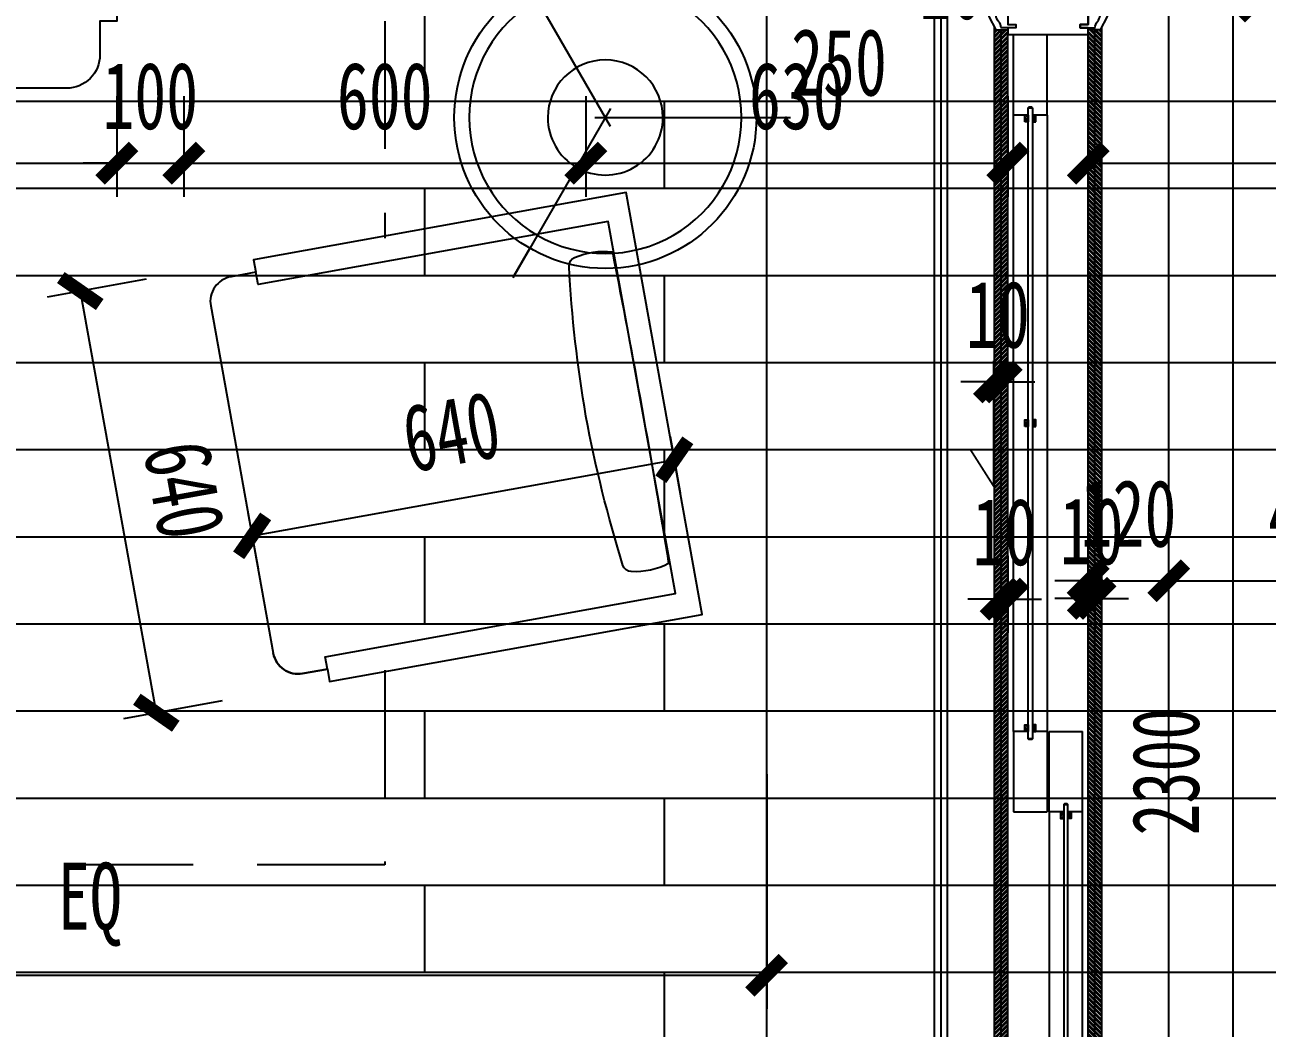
# Model space of a CAD drawing. Header units: millimetres. Extents: x -133666 to 880576, y -269375 to 86941.
# Drawn here: x -40091 to -38237, y -148099 to -146602 of the extents above; entities that cross this region are included whole.
import ezdxf

# ---------------------------------------------------------------- set-up
doc = ezdxf.new("R2010")
doc.units = ezdxf.units.MM
doc.header["$LTSCALE"] = 1000
doc.linetypes.add('DASHED', pattern=[19.05, 12.7, -6.35])
doc.layers.get('0').update_dxf_attribs({"linetype": 'CONTINUOUS'})
doc.layers.get('Defpoints').update_dxf_attribs({"color": 6, "linetype": 'CONTINUOUS'})
for name, color, linetype in [('A-新隔墙尺寸', 5, 'CONTINUOUS'), ('C-顶面造型尺寸', 5, 'CONTINUOUS'), ('C-顶面造型线', 32, 'CONTINUOUS'), ('F-地坪填充', 250, 'CONTINUOUS'), ('P-家具尺寸', 5, 'CONTINUOUS'), ('P-活动家具', 146, 'CONTINUOUS'), ('P-窗帘', 146, 'CONTINUOUS'), ('P-门', 2, 'CONTINUOUS'), ('P-门套', 3, 'CONTINUOUS')]:
    doc.layers.add(name, color=color, linetype=linetype)
doc.styles.add('DIM', font='', dxfattribs={"width": 0.7})
doc.styles.get('DIM').set_extended_font_data('SimSun')
doc.dimstyles.new('50', dxfattribs={"dimscale": 50, "dimtxt": 2, "dimasz": 1, "dimexe": 1, "dimexo": 1, "dimgap": 1, "dimtad": 1, "dimdec": 0, "dimzin": 0, "dimdsep": 46, "dimtxsty": 'DIM', "dimblk": 'ARCHTICK', "dimcen": 0, "dimclrd": 5, "dimclre": 5, "dimclrt": 35, "dimadec": 0, "dimazin": 0, "dimtfac": 0.5, "dimtdec": 0, "dimtix": 1, "dimtmove": 2, "dimatfit": 2, "dimldrblk": 'A', "dimfxl": 0, "dimtolj": 1, "dimtzin": 0, "dimlwd": -1, "dimlwe": -1, "dimarcsym": 0})

# ---------------------------------------------------------------- blocks, each defined once
blk = doc.blocks.new('fgfg')
at = {"layer": 'P-门套', "color": 251, "elevation": 0}
blk.add_lwpolyline([(104686.2, -77756), (104683.2, -77756), (104683.2, -77809), (104693.7, -77829), (104711.5, -77829)], dxfattribs=at)
at = {"layer": 'P-门套', "elevation": 0}
blk.add_lwpolyline([(104711.5, -77826), (104701.5, -77826, 0.167877), (104697.7, -77816.3, -0.333169), (104696.1, -77798), (104692.8, -77798, -0.180635), (104689.5, -77771.3), (104689.5, -77768), (104686.2, -77768), (104686.2, -77756), (104711.5, -77756), (104711.5, -77821), (104723.5, -77821), (104723.5, -77826), (104711.5, -77826), (104701.5, -77826)], format="xyb", dxfattribs=at)
at = {"layer": 'P-门套'}
blk.add_lwpolyline([(104831.5, -77826), (104841.5, -77826, -0.167877), (104845.2, -77816.3, 0.333169), (104846.8, -77798), (104850.1, -77798, 0.180635), (104853.4, -77771.3), (104853.4, -77768), (104856.8, -77768), (104856.8, -77756), (104831.5, -77756), (104831.5, -77821), (104819.5, -77821), (104819.5, -77826), (104831.5, -77826), (104841.5, -77826)], format="xyb", dxfattribs=at)
at = {"layer": 'P-门套', "color": 251}
blk.add_lwpolyline([(104856.8, -77756), (104859.8, -77756), (104859.8, -77809), (104849.2, -77829), (104831.5, -77829)], dxfattribs=at)
at = {"layer": 'P-门套'}
blk.add_lwpolyline([(104711.5, -77786), (104711.5, -77821), (104723.5, -77821), (104723.5, -77826), (104711.5, -77826), (104711.5, -77836), (104711.5, -77836), (104711.5, -77836), (104711.5, -77836), (104711.5, -77836), (104711.5, -77836), (104711.5, -77836), (104711.5, -77836), (104711.5, -77836), (104831.5, -77836), (104831.5, -77826), (104819.5, -77826), (104819.5, -77821), (104831.5, -77821), (104831.5, -77786), (104711.5, -77786)], dxfattribs=at)
blk = doc.blocks.new('dfdfhj')
at = {"layer": 'P-门'}
h = blk.add_hatch(dxfattribs=at)
h.set_pattern_fill('ANSI32', color=251, scale=0.4, angle=-90, style=0)
h.set_pattern_definition([(135, (-18235.3667, -149032.7078), (-2.69407684, -2.69407684), []), (135, (-18235.3667, -149030.9117), (-2.69407684, -2.69407684), [])])
h.paths.add_polyline_path([(104738.5, -77812), (104738.5, -77822), (104743.5, -77822), (104743.5, -77812)])
h = blk.add_hatch(dxfattribs=at)
h.set_pattern_fill('ANSI32', color=251, scale=0.4, angle=-90, style=0)
h.set_pattern_definition([(45, (227728.32, -149032.7078), (2.69407684, -2.69407684), []), (45, (227728.32, -149030.9117), (2.69407684, -2.69407684), [])])
h.paths.add_polyline_path([(104754.5, -77812), (104754.5, -77822), (104749.5, -77822), (104749.5, -77812)])
h = blk.add_hatch(dxfattribs=at)
h.set_pattern_fill('ANSI32', color=251, scale=0.4, angle=-90, style=0)
h.set_pattern_definition([(135, (-18235.3667, -149487.7077), (-2.69407684, -2.69407684), []), (135, (-18235.3667, -149485.9116), (-2.69407684, -2.69407684), [])])
h.paths.add_polyline_path([(104738.5, -78267), (104738.5, -78277), (104743.5, -78277), (104743.5, -78267)])
h = blk.add_hatch(dxfattribs=at)
h.set_pattern_fill('ANSI32', color=251, scale=0.4, angle=-90, style=0)
h.set_pattern_definition([(45, (227728.32, -149487.7077), (2.69407684, -2.69407684), []), (45, (227728.32, -149485.9116), (2.69407684, -2.69407684), [])])
h.paths.add_polyline_path([(104754.5, -78267), (104754.5, -78277), (104749.5, -78277), (104749.5, -78267)])
h = blk.add_hatch(dxfattribs=at)
h.set_pattern_fill('ANSI32', color=251, scale=0.4, angle=-90, style=0)
h.set_pattern_definition([(135, (-18235.3667, -149942.7076), (-2.69407684, -2.69407684), []), (135, (-18235.3667, -149940.9115), (-2.69407684, -2.69407684), [])])
h.paths.add_polyline_path([(104738.5, -78722), (104738.5, -78732), (104743.5, -78732), (104743.5, -78722)])
h = blk.add_hatch(dxfattribs=at)
h.set_pattern_fill('ANSI32', color=251, scale=0.4, angle=-90, style=0)
h.set_pattern_definition([(45, (227728.32, -149942.7076), (2.69407684, -2.69407684), []), (45, (227728.32, -149940.9115), (2.69407684, -2.69407684), [])])
h.paths.add_polyline_path([(104754.5, -78722), (104754.5, -78732), (104749.5, -78732), (104749.5, -78722)])
for p, q in [((104721.5, -77692, 0), (104771.5, -77692)), ((104721.5, -77812, 0), (104721.5, -77692, 0)), ((104771.5, -77812, 0), (104771.5, -77692, 0)), ((104743.5, -77812, 0), (104721.5, -77812, 0)), ((104749.5, -77801.2, 0), (104743.5, -77801.2, 0)), ((104749.5, -77801.2, 0), (104748.5, -77800.2, 0)), ((104771.5, -77812, 0), (104749.5, -77812, 0)), ((104721.5, -78732, 0), (104721.5, -78852, 0)), ((104743.5, -78732, 0), (104721.5, -78732, 0)), ((104771.5, -78732, 0), (104749.5, -78732, 0)), ((104771.5, -78732, 0), (104771.5, -78852, 0)), ((104749.5, -78742.8, 0), (104743.5, -78742.8, 0)), ((104749.5, -78742.8, 0), (104748.5, -78743.8, 0)), ((104721.5, -78852, 0), (104771.5, -78852, 0))]:
    blk.add_line(p, q, dxfattribs=at)
at = {"layer": 'P-门', "color": 251}
for p, q in [((104721.5, -78732, 0), (104721.5, -77812, 0)), ((104771.5, -77812, 0), (104771.5, -78732, 0))]:
    blk.add_line(p, q, dxfattribs=at)
at = {"layer": 'P-门', "elevation": 0}
for points in [[(104738.5, -77822), (104738.5, -77812), (104743.5, -77812), (104743.5, -77822)], [(104749.5, -77801.2), (104749.5, -78742.8), (104743.5, -78742.8), (104743.5, -77801.2)], [(104754.5, -77822), (104754.5, -77812), (104749.5, -77812), (104749.5, -77822)], [(104738.5, -78277), (104738.5, -78267), (104743.5, -78267), (104743.5, -78277)], [(104754.5, -78277), (104754.5, -78267), (104749.5, -78267), (104749.5, -78277)], [(104738.5, -78732), (104738.5, -78722), (104743.5, -78722), (104743.5, -78732)], [(104754.5, -78732), (104754.5, -78722), (104749.5, -78722), (104749.5, -78732)]]:
    blk.add_lwpolyline(points, close=True, dxfattribs=at)
for points in [[(104749.5, -77801.2), (104748.5, -77800.2), (104744.5, -77800.2), (104743.5, -77801.2), (104749.5, -77801.2)], [(104749.5, -78742.8), (104748.5, -78743.8), (104744.5, -78743.8), (104743.5, -78742.8), (104749.5, -78742.8)]]:
    blk.add_lwpolyline(points, dxfattribs=at)
blk = doc.blocks.new('A$C68CA6050')
blk.add_wipeout([(0, 850), (2100, 850), (2100, 150), (2075, 150), (2075, 100), (2072, 83.1), (2060.4, 64.6), (2040.5, 52.5), (2025, 50), (1450, 50), (1437.2, 51.7), (1423.1, 57.8), (1414.6, 64.6), (1407.1, 74.2), (1403.4, 81.8), (1400, 100), (1398, 86), (1395.5, 79.2), (1390.8, 71.2), (1380.3, 60.2), (1363.8, 51.9), (1350, 50), (750, 50), (733.3, 52.9), (724.9, 56.8), (714.6, 64.6), (708.1, 72.6), (703.4, 81.8), (701.2, 89.1), (700, 100), (698.1, 86.3), (694.2, 76.7), (690.7, 70.9), (685.4, 64.6), (677.2, 58.1), (670.1, 54.2), (650, 50), (641.4, 50), (75, 50), (58.2, 52.9), (39.6, 64.6), (31.7, 75), (26.3, 88.7), (25, 100), (25, 150), (0, 150)]).translate(0, 0, 0).dxf.layer = 'P-活动家具'
at = {"layer": 'P-活动家具', "elevation": 0}
blk.add_lwpolyline([(1050, 50), (1043.2, 50), (750, 50, -0.414214), (700, 100, -0.414214), (650, 50), (75, 50, -0.414214), (25, 100), (25, 150), (0, 150), (0, 850), (1050, 850), (2100, 850), (2100, 150), (2075, 150), (2075, 100, -0.414214), (2025, 50), (1450, 50, -0.414214), (1400, 100, -0.414214), (1350, 50), (1056.8, 50)], format="xyb", close=True, dxfattribs=at)
blk = doc.blocks.new('_ArchTick')
at = {"color": 0, "linetype": 'ByBlock', "const_width": 0.4}
blk.add_lwpolyline([(-0.5, -0.5), (0.5, 0.5)], dxfattribs=at)
blk = doc.blocks.new('*D432')
at = {"layer": 'Defpoints', "color": 0, "ltscale": 0.15}
for p in [(-39954.1, -146433.5, 0), (-42054.1, -146479.1), (-39954.1, -146808.5)]:
    blk.add_point(p, dxfattribs=at)
at = {"layer": 'P-家具尺寸', "color": 5, "ltscale": 0.15}
for p, q in [((-42054.1, -146708.5), (-42054.1, -146858.5)), ((-39954.1, -146708.5), (-39954.1, -146858.5)), ((-42054.1, -146808.5), (-39954.1, -146808.5))]:
    blk.add_line(p, q, dxfattribs=at)
at = {"layer": 'P-家具尺寸', "color": 5, "ltscale": 0.15, "xscale": 50, "yscale": 50, "zscale": 50, "rotation": 180}
blk.add_blockref('_ArchTick', (-42054.1, -146808.5), dxfattribs=at)
at = {"layer": 'P-家具尺寸', "color": 5, "ltscale": 0.15, "xscale": 50, "yscale": 50, "zscale": 50}
blk.add_blockref('_ArchTick', (-39954.1, -146808.5), dxfattribs=at)
at = {"layer": 'P-家具尺寸', "color": 35, "ltscale": 0.15, "insert": (-41004.1, -146708.5), "char_height": 100, "attachment_point": 5, "style": 'DIM'}
blk.add_mtext('\\A1;2100', dxfattribs=at)
blk = doc.blocks.new('A')
for p, q in [((-1.435, 1.148), (-1.09, 1.437)), ((-1.435, 1.148), (-0.369, 0)), ((-1.09, 1.437), (0, 0)), ((-0.369, 0), (-2.127, 0)), ((-1.435, -1.148), (-0.369, 0)), ((-1.09, -1.437), (0, 0)), ((-1.435, -1.148), (-1.09, -1.437))]:
    blk.add_line(p, q)
for points in [[(-1.435, 1.148), (-1.09, 1.437), (-0.369, 0), (0, 0)], [(-1.435, -1.148), (-1.09, -1.437), (-0.369, 0), (0, 0)]]:
    blk.add_solid(points)
blk = doc.blocks.new('*D433')
at = {"layer": 'Defpoints', "color": 0, "ltscale": 0.15}
for p in [(-39954.1, -146418.6, 0), (-39854.1, -146433.5), (-39854.1, -146808.5)]:
    blk.add_point(p, dxfattribs=at)
at = {"layer": 'P-家具尺寸', "color": 5, "ltscale": 0.15}
for p, q in [((-39954.1, -146708.5), (-39954.1, -146858.5)), ((-39854.1, -146708.5), (-39854.1, -146858.5)), ((-39954.1, -146808.5), (-40004.1, -146808.5)), ((-39954.1, -146808.5), (-39854.1, -146808.5)), ((-39854.1, -146808.5), (-39804.1, -146808.5))]:
    blk.add_line(p, q, dxfattribs=at)
at = {"layer": 'P-家具尺寸', "color": 5, "ltscale": 0.15, "xscale": 50, "yscale": 50, "zscale": 50}
blk.add_blockref('_ArchTick', (-39954.1, -146808.5), dxfattribs=at)
at = {"layer": 'P-家具尺寸', "color": 5, "ltscale": 0.15, "xscale": 50, "yscale": 50, "zscale": 50, "rotation": 180}
blk.add_blockref('_ArchTick', (-39854.1, -146808.5), dxfattribs=at)
at = {"layer": 'P-家具尺寸', "color": 35, "ltscale": 0.15, "insert": (-39904.1, -146708.5), "char_height": 100, "attachment_point": 5, "style": 'DIM'}
blk.add_mtext('\\A1;100', dxfattribs=at)
blk = doc.blocks.new('*D434')
at = {"layer": 'Defpoints', "color": 0, "ltscale": 0.15}
for p in [(-39254.1, -146352.4, 0), (-39854.1, -146423.4, 0), (-39254.1, -146808.5)]:
    blk.add_point(p, dxfattribs=at)
at = {"layer": 'P-家具尺寸', "color": 5, "ltscale": 0.15}
for p, q in [((-39854.1, -146708.5), (-39854.1, -146858.5)), ((-39254.1, -146708.5), (-39254.1, -146858.5)), ((-39854.1, -146808.5), (-39254.1, -146808.5))]:
    blk.add_line(p, q, dxfattribs=at)
at = {"layer": 'P-家具尺寸', "color": 5, "ltscale": 0.15, "xscale": 50, "yscale": 50, "zscale": 50, "rotation": 180}
blk.add_blockref('_ArchTick', (-39854.1, -146808.5), dxfattribs=at)
at = {"layer": 'P-家具尺寸', "color": 5, "ltscale": 0.15, "xscale": 50, "yscale": 50, "zscale": 50}
blk.add_blockref('_ArchTick', (-39254.1, -146808.5), dxfattribs=at)
at = {"layer": 'P-家具尺寸', "color": 35, "ltscale": 0.15, "insert": (-39554.1, -146708.5), "char_height": 100, "attachment_point": 5, "style": 'DIM'}
blk.add_mtext('\\A1;600', dxfattribs=at)
blk = doc.blocks.new('*D435')
at = {"layer": 'Defpoints', "color": 0, "ltscale": 0.15}
for p in [(-39254.1, -146352.4, 0), (-38624.1, -146352.4), (-38624.1, -146808.5)]:
    blk.add_point(p, dxfattribs=at)
at = {"layer": 'P-家具尺寸', "color": 5, "ltscale": 0.15}
for p, q in [((-39254.1, -146708.5), (-39254.1, -146858.5)), ((-38624.1, -146708.5), (-38624.1, -146858.5)), ((-39254.1, -146808.5), (-38624.1, -146808.5))]:
    blk.add_line(p, q, dxfattribs=at)
at = {"layer": 'P-家具尺寸', "color": 5, "ltscale": 0.15, "xscale": 50, "yscale": 50, "zscale": 50, "rotation": 180}
blk.add_blockref('_ArchTick', (-39254.1, -146808.5), dxfattribs=at)
at = {"layer": 'P-家具尺寸', "color": 5, "ltscale": 0.15, "xscale": 50, "yscale": 50, "zscale": 50}
blk.add_blockref('_ArchTick', (-38624.1, -146808.5), dxfattribs=at)
at = {"layer": 'P-家具尺寸', "color": 35, "ltscale": 0.15, "insert": (-38939.1, -146708.5), "char_height": 100, "attachment_point": 5, "style": 'DIM'}
blk.add_mtext('\\A1;630', dxfattribs=at)
blk = doc.blocks.new('*D437')
at = {"layer": 'Defpoints', "color": 0, "ltscale": 0.15}
for p in [(-39137, -147167.1), (-39121.9, -147251.1), (-39767.1, -147280.7)]:
    blk.add_point(p, dxfattribs=at)
at = {"layer": 'P-家具尺寸', "color": 5, "ltscale": 0.15}
for p, q in [((-39128.1, -147216.3), (-39113, -147300.3)), ((-39752, -147364.7), (-39121.9, -147251.1)), ((-39758.3, -147330), (-39743.1, -147413.9))]:
    blk.add_line(p, q, dxfattribs=at)
at = {"layer": 'P-家具尺寸', "color": 5, "ltscale": 0.15, "xscale": 50, "yscale": 50, "zscale": 50}
for p, rotation in [((-39121.9, -147251.1), 10.22166027729391), ((-39752, -147364.7), 190.2216602772939)]:
    blk.add_blockref('_ArchTick', p, dxfattribs=dict(at, rotation=rotation))
at = {"layer": 'P-家具尺寸', "color": 35, "ltscale": 0.15, "insert": (-39454.7, -147209.5), "char_height": 100, "attachment_point": 5, "rotation": 10.2217, "style": 'DIM'}
blk.add_mtext('\\A1;640', dxfattribs=at)
blk = doc.blocks.new('*D438')
at = {"layer": 'Defpoints', "color": 0, "ltscale": 0.15}
for p in [(-39193.7, -146852.4), (-39080.2, -147481.8), (-39895, -147628.7)]:
    blk.add_point(p, dxfattribs=at)
at = {"layer": 'P-家具尺寸', "color": 5, "ltscale": 0.15}
for p, q in [((-39910.1, -146981.6), (-40057.7, -147008.2)), ((-40008.5, -146999.3), (-39895, -147628.7)), ((-39796.6, -147611), (-39944.2, -147637.6))]:
    blk.add_line(p, q, dxfattribs=at)
at = {"layer": 'P-家具尺寸', "color": 5, "ltscale": 0.15, "xscale": 50, "yscale": 50, "zscale": 50}
for p, rotation in [((-40008.5, -146999.3), 100.2216602772925), ((-39895, -147628.7), 280.2216602772925)]:
    blk.add_blockref('_ArchTick', p, dxfattribs=dict(at, rotation=rotation))
at = {"layer": 'P-家具尺寸', "color": 35, "ltscale": 0.15, "insert": (-39853.3, -147296.3), "char_height": 100, "attachment_point": 5, "rotation": 280.2217, "style": 'DIM'}
blk.add_mtext('\\A1;640', dxfattribs=at)
blk = doc.blocks.new('*D442')
at = {"layer": 'Defpoints', "color": 0, "ltscale": 0.15}
for p in [(-38504.1, -146430.4), (-37354.1, -146430.4), (-37354.1, -146808.5)]:
    blk.add_point(p, dxfattribs=at)
at = {"layer": 'P-家具尺寸', "color": 5, "ltscale": 0.15}
for p, q in [((-38504.1, -146708.5), (-38504.1, -146858.5)), ((-37354.1, -146708.5), (-37354.1, -146858.5)), ((-38504.1, -146808.5), (-37354.1, -146808.5))]:
    blk.add_line(p, q, dxfattribs=at)
at = {"layer": 'P-家具尺寸', "color": 5, "ltscale": 0.15, "xscale": 50, "yscale": 50, "zscale": 50, "rotation": 180}
blk.add_blockref('_ArchTick', (-38504.1, -146808.5), dxfattribs=at)
at = {"layer": 'P-家具尺寸', "color": 5, "ltscale": 0.15, "xscale": 50, "yscale": 50, "zscale": 50}
blk.add_blockref('_ArchTick', (-37354.1, -146808.5), dxfattribs=at)
at = {"layer": 'P-家具尺寸', "color": 35, "ltscale": 0.15, "insert": (-37929.1, -146708.5), "char_height": 100, "attachment_point": 5, "style": 'DIM'}
blk.add_mtext('\\A1;1150', dxfattribs=at)
blk = doc.blocks.new('sdsdghh')
at = {"linetype": 'ByBlock'}
for p, q in [((104212.6, -78537.3), (104056.8, -78267.4)), ((104084.1, -78314.6), (104058.7, -78270.7)), ((104212.6, -78508.4), (104056.8, -78778.3)), ((104187.6, -78522.8), (104499.3, -78522.8)), ((104084.1, -78731.1), (104058.7, -78775))]:
    blk.add_line(p, q, dxfattribs=at)
at = {"color": 0, "linetype": 'ByBlock'}
blk.add_line((104444.8, -78522.8), (104495.5, -78522.8), dxfattribs=at)
at = {"ltscale": 0.15}
blk.add_circle((104204.3, -78522.8), 240.5, dxfattribs=at)
at = {"color": 251, "linetype": 'ByBlock'}
for start_param, end_param in [(5.497787, 8.63938), (2.356194, 5.497787)]:
    blk.add_ellipse((104204.3, -78522.8), major_axis=(153.2, 153.2), ratio=1, start_param=start_param, end_param=end_param, dxfattribs=at)
at = {"linetype": 'ByBlock'}
for start_param, end_param in [(3.926991, 7.068583), (0.785398, 3.926991)]:
    blk.add_ellipse((104204.3, -78522.8), major_axis=(-64.8, 64.8), ratio=1, start_param=start_param, end_param=end_param, dxfattribs=at)
blk = doc.blocks.new('A$C4F8C602F')
at = {"linetype": 'Continuous'}
blk.add_lwpolyline([(792.1, 295.7), (807.1, 261.2), (792.1, 295.7), (809.4, 303.2), (584.5, 821.6), (-2.2, 567), (222.7, 48.6), (239.9, 56.1), (254.9, 21.6, 0.414214), (304.4, 2.1), (787.6, 211.7, 0.414214), (807.1, 261.2, -0.414214), (787.6, 211.7)], format="xyb", dxfattribs=at)
blk.add_lwpolyline([(792.1, 295.7), (774.9, 288.2), (563.5, 775.4), (304.7, 663.1), (45.8, 550.8), (257.2, 63.6), (239.9, 56.1)], dxfattribs=at)
at = {"color": 251, "linetype": 'Continuous'}
blk.add_lwpolyline([(336.4, 584.9, -0.029678), (124.1, 509.1, -0.310462), (109.6, 514.1, -0.12873), (88.5, 567.2, -0.003628), (304.7, 663.1, -0.003628), (522.3, 755.4, -0.12873), (546.7, 703.8, -0.310462), (540.5, 689.7, -0.029162)], format="xyb", close=True, dxfattribs=at)
blk = doc.blocks.new('*D558')
at = {"layer": 'C-顶面造型尺寸', "color": 5, "ltscale": 0.15}
for p, q in [((-38734.1, -146162.3), (-38734.1, -146512.3)), ((-38984.1, -146196.6), (-38984.1, -146512.3)), ((-38984.1, -146462.3), (-38734.1, -146462.3))]:
    blk.add_line(p, q, dxfattribs=at)
at = {"layer": 'Defpoints', "color": 0, "ltscale": 0.15}
for p in [(-38734.1, -145896.6), (-38984.1, -146146.6), (-38734.1, -146462.3)]:
    blk.add_point(p, dxfattribs=at)
at = {"layer": 'C-顶面造型尺寸', "color": 5, "ltscale": 0.15, "xscale": 50, "yscale": 50, "zscale": 50, "rotation": 180}
blk.add_blockref('_ArchTick', (-38984.1, -146462.3), dxfattribs=at)
at = {"layer": 'C-顶面造型尺寸', "color": 5, "ltscale": 0.15, "xscale": 50, "yscale": 50, "zscale": 50}
blk.add_blockref('_ArchTick', (-38734.1, -146462.3), dxfattribs=at)
at = {"layer": 'C-顶面造型尺寸', "color": 35, "ltscale": 0.15, "insert": (-38876.1, -146658.4), "char_height": 100, "attachment_point": 5, "style": 'DIM'}
blk.add_mtext('\\A1;250', dxfattribs=at)
blk = doc.blocks.new('*D668')
at = {"layer": 'C-顶面造型尺寸', "color": 5, "ltscale": 0.15}
for p, q in [((-38714.1, -146162.3), (-38714.1, -146512.3)), ((-38704.1, -146162.3), (-38704.1, -146512.3)), ((-38714.1, -146462.3), (-38764.1, -146462.3)), ((-38714.1, -146462.3), (-38704.1, -146462.3)), ((-38704.1, -146462.3), (-38654.1, -146462.3))]:
    blk.add_line(p, q, dxfattribs=at)
at = {"layer": 'Defpoints', "color": 0, "ltscale": 0.15}
for p in [(-38714.1, -145876.6), (-38704.1, -145916.6), (-38704.1, -146462.3)]:
    blk.add_point(p, dxfattribs=at)
at = {"layer": 'C-顶面造型尺寸', "color": 5, "ltscale": 0.15, "xscale": 50, "yscale": 50, "zscale": 50}
blk.add_blockref('_ArchTick', (-38714.1, -146462.3), dxfattribs=at)
at = {"layer": 'C-顶面造型尺寸', "color": 5, "ltscale": 0.15, "xscale": 50, "yscale": 50, "zscale": 50, "rotation": 180}
blk.add_blockref('_ArchTick', (-38704.1, -146462.3), dxfattribs=at)
at = {"layer": 'C-顶面造型尺寸', "color": 35, "ltscale": 0.15, "insert": (-38709.1, -146544.3), "char_height": 100, "attachment_point": 5, "style": 'DIM'}
blk.add_mtext('\\A1;10', dxfattribs=at)
blk = doc.blocks.new('*D570')
at = {"layer": 'C-顶面造型尺寸', "color": 5, "ltscale": 0.15}
for p, q in [((-41004.1, -147720.4), (-41004.1, -148070.4)), ((-38984.1, -147720.4), (-38984.1, -148070.4)), ((-41004.1, -148020.4), (-38984.1, -148020.4))]:
    blk.add_line(p, q, dxfattribs=at)
at = {"layer": 'Defpoints', "color": 0, "ltscale": 0.15}
for p in [(-41004.1, -147417.3), (-38984.1, -147416.6), (-38984.1, -148020.4)]:
    blk.add_point(p, dxfattribs=at)
at = {"layer": 'C-顶面造型尺寸', "color": 5, "ltscale": 0.15, "xscale": 50, "yscale": 50, "zscale": 50, "rotation": 180}
blk.add_blockref('_ArchTick', (-41004.1, -148020.4), dxfattribs=at)
at = {"layer": 'C-顶面造型尺寸', "color": 5, "ltscale": 0.15, "xscale": 50, "yscale": 50, "zscale": 50}
blk.add_blockref('_ArchTick', (-38984.1, -148020.4), dxfattribs=at)
at = {"layer": 'C-顶面造型尺寸', "color": 35, "ltscale": 0.15, "insert": (-39994.1, -147915.1), "char_height": 100, "attachment_point": 5, "style": 'DIM'}
blk.add_mtext('\\A1;EQ', dxfattribs=at)
blk = doc.blocks.new('*D571')
at = {"layer": 'C-顶面造型尺寸', "color": 5, "ltscale": 0.15}
for p, q in [((-38384.1, -147570.9), (-38384.1, -147381.8)), ((-37944.1, -147571.6), (-37944.1, -147381.8)), ((-38384.1, -147431.8), (-37944.1, -147431.8))]:
    blk.add_line(p, q, dxfattribs=at)
at = {"layer": 'Defpoints', "color": 0, "ltscale": 0.15}
for p in [(-37944.1, -147431.8), (-38384.1, -147620.9), (-37944.1, -147621.6)]:
    blk.add_point(p, dxfattribs=at)
at = {"layer": 'C-顶面造型尺寸', "color": 5, "ltscale": 0.15, "xscale": 50, "yscale": 50, "zscale": 50, "rotation": 180}
blk.add_blockref('_ArchTick', (-38384.1, -147431.8), dxfattribs=at)
at = {"layer": 'C-顶面造型尺寸', "color": 5, "ltscale": 0.15, "xscale": 50, "yscale": 50, "zscale": 50}
blk.add_blockref('_ArchTick', (-37944.1, -147431.8), dxfattribs=at)
at = {"layer": 'C-顶面造型尺寸', "color": 35, "ltscale": 0.15, "insert": (-38164.1, -147331.8), "char_height": 100, "attachment_point": 5, "style": 'DIM'}
blk.add_mtext('\\A1;440', dxfattribs=at)
blk = doc.blocks.new('B14-1')
for p, q in [((-933.2, 124), (-933.2, 148)), ((-837.2, 148), (-837.2, 100)), ((-741.2, 148), (-741.2, 100)), ((-645.2, 148), (-645.2, 100)), ((-549.2, 148), (-549.2, 100)), ((-453.2, 148), (-453.2, 100)), ((-357.2, 148), (-357.2, 100)), ((-261.2, 148), (-261.2, 100)), ((-165.2, 148), (-165.2, 100)), ((-69.2, 148), (-69.2, 100)), ((26.8, 148), (26.8, 100)), ((122.8, 148), (122.8, 100)), ((218.8, 148), (218.8, 100)), ((314.8, 148), (314.8, 100)), ((410.8, 148), (410.8, 100)), ((506.8, 148), (506.8, 100))]:
    blk.add_line(p, q)
blk.add_lwpolyline([(-933.2, 124, 0, 0, 0), (-1136.7, 124, 90, 0, 0), (-1244.7, 124, 0, 0, 0)], format="xyseb")
for centre, start, end in [((-885.2, 148), 360, 180.0002), ((-693.2, 148), 360, 180.0002), ((-501.2, 148), 360, 180.0002), ((-309.2, 148), 360, 180.0002), ((-117.2, 148), 360, 180.0002), ((74.8, 148), 0, 180.0002), ((266.8, 148), 0, 180.0002), ((458.8, 148), 0, 180.0002), ((-789.2, 100), 180, 360), ((-597.2, 100), 180, 360), ((-405.2, 100), 180, 360), ((-213.2, 100), 180, 360), ((-21.2, 100), 180, 0), ((170.8, 100), 180, 0), ((362.8, 100), 180, 0)]:
    blk.add_arc(centre, 48, start, end)
blk = doc.blocks.new('*D578')
at = {"layer": 'C-顶面造型尺寸', "color": 5, "ltscale": 0.15}
for p, q in [((-38504.1, -147604.3), (-38504.1, -147381.8)), ((-38384.1, -147598.6), (-38384.1, -147381.8)), ((-38504.1, -147431.8), (-38554.1, -147431.8)), ((-38504.1, -147431.8), (-38384.1, -147431.8)), ((-38384.1, -147431.8), (-38334.1, -147431.8))]:
    blk.add_line(p, q, dxfattribs=at)
at = {"layer": 'Defpoints', "color": 0, "ltscale": 0.15}
for p in [(-38384.1, -147431.8), (-38504.1, -147654.3), (-38384.1, -147648.6)]:
    blk.add_point(p, dxfattribs=at)
at = {"layer": 'C-顶面造型尺寸', "color": 5, "ltscale": 0.15, "xscale": 50, "yscale": 50, "zscale": 50}
blk.add_blockref('_ArchTick', (-38504.1, -147431.8), dxfattribs=at)
at = {"layer": 'C-顶面造型尺寸', "color": 5, "ltscale": 0.15, "xscale": 50, "yscale": 50, "zscale": 50, "rotation": 180}
blk.add_blockref('_ArchTick', (-38384.1, -147431.8), dxfattribs=at)
at = {"layer": 'C-顶面造型尺寸', "color": 35, "ltscale": 0.15, "insert": (-38444.1, -147331.8), "char_height": 100, "attachment_point": 5, "style": 'DIM'}
blk.add_mtext('\\A1;120', dxfattribs=at)
blk = doc.blocks.new('*D714')
at = {"layer": 'A-新隔墙尺寸', "color": 5, "ltscale": 0.15}
for p, q in [((-38454.1, -146566.6), (-38238.1, -146566.6)), ((-38288.1, -148866.6), (-38288.1, -146566.6)), ((-38454.1, -148866.6), (-38238.1, -148866.6))]:
    blk.add_line(p, q, dxfattribs=at)
at = {"layer": 'Defpoints', "color": 0, "ltscale": 0.15}
for p in [(-38504.1, -146566.6), (-38288.1, -146566.6), (-38504.1, -148866.6)]:
    blk.add_point(p, dxfattribs=at)
at = {"layer": 'A-新隔墙尺寸', "color": 5, "ltscale": 0.15, "xscale": 50, "yscale": 50, "zscale": 50}
for p, rotation in [((-38288.1, -146566.6), 90), ((-38288.1, -148866.6), 270)]:
    blk.add_blockref('_ArchTick', p, dxfattribs=dict(at, rotation=rotation))
at = {"layer": 'A-新隔墙尺寸', "color": 35, "ltscale": 0.15, "insert": (-38388.1, -147716.6), "char_height": 100, "attachment_point": 5, "rotation": 90, "style": 'DIM'}
blk.add_mtext('\\A1;2300', dxfattribs=at)
blk = doc.blocks.new('*D758')
at = {"layer": 'Defpoints', "color": 0, "ltscale": 0.15}
for p in [(-38634.1, -147134.9), (-38644.1, -147191.5), (-38634.1, -147191.5)]:
    blk.add_point(p, dxfattribs=at)
at = {"layer": 'F-地坪填充', "color": 5, "ltscale": 0.15}
for p, q in [((-38644.1, -147141.5), (-38644.1, -147084.9)), ((-38634.1, -147141.5), (-38634.1, -147084.9)), ((-38644.1, -147134.9), (-38694.1, -147134.9)), ((-38644.1, -147134.9), (-38634.1, -147134.9)), ((-38634.1, -147134.9), (-38584.1, -147134.9))]:
    blk.add_line(p, q, dxfattribs=at)
at = {"layer": 'F-地坪填充', "color": 5, "ltscale": 0.15, "xscale": 50, "yscale": 50, "zscale": 50}
blk.add_blockref('_ArchTick', (-38644.1, -147134.9), dxfattribs=at)
at = {"layer": 'F-地坪填充', "color": 5, "ltscale": 0.15, "xscale": 50, "yscale": 50, "zscale": 50, "rotation": 180}
blk.add_blockref('_ArchTick', (-38634.1, -147134.9), dxfattribs=at)
at = {"layer": 'F-地坪填充', "color": 35, "ltscale": 0.15, "insert": (-38639.1, -147034.9), "char_height": 100, "attachment_point": 5, "style": 'DIM'}
blk.add_mtext('\\A1;10', dxfattribs=at)
blk = doc.blocks.new('*D759')
at = {"layer": 'Defpoints', "color": 0, "ltscale": 0.15}
for p in [(-38634.1, -147344.7), (-38624.1, -147344.7), (-38624.1, -147459.3)]:
    blk.add_point(p, dxfattribs=at)
at = {"layer": 'F-地坪填充', "color": 5, "ltscale": 0.15}
for p, q in [((-38634.1, -147394.7), (-38634.1, -147509.3)), ((-38624.1, -147394.7), (-38624.1, -147509.3)), ((-38634.1, -147459.3), (-38684.1, -147459.3)), ((-38634.1, -147459.3), (-38624.1, -147459.3)), ((-38624.1, -147459.3), (-38574.1, -147459.3))]:
    blk.add_line(p, q, dxfattribs=at)
at = {"layer": 'F-地坪填充', "color": 5, "ltscale": 0.15, "xscale": 50, "yscale": 50, "zscale": 50}
blk.add_blockref('_ArchTick', (-38634.1, -147459.3), dxfattribs=at)
at = {"layer": 'F-地坪填充', "color": 5, "ltscale": 0.15, "xscale": 50, "yscale": 50, "zscale": 50, "rotation": 180}
blk.add_blockref('_ArchTick', (-38624.1, -147459.3), dxfattribs=at)
at = {"layer": 'F-地坪填充', "color": 35, "ltscale": 0.15, "insert": (-38629.1, -147359.3), "char_height": 100, "attachment_point": 5, "style": 'DIM'}
blk.add_mtext('\\A1;10', dxfattribs=at)
blk = doc.blocks.new('*D760')
at = {"layer": 'Defpoints', "color": 0, "ltscale": 0.15}
for p in [(-38504.1, -147453.2), (-38494.1, -147453.2), (-38494.1, -147458.1)]:
    blk.add_point(p, dxfattribs=at)
at = {"layer": 'F-地坪填充', "color": 5, "ltscale": 0.15}
for p, q in [((-38504.1, -147458.1), (-38554.1, -147458.1)), ((-38504.1, -147458.1), (-38504.1, -147508.1)), ((-38504.1, -147458.1), (-38494.1, -147458.1)), ((-38494.1, -147458.1), (-38494.1, -147508.1)), ((-38494.1, -147458.1), (-38444.1, -147458.1))]:
    blk.add_line(p, q, dxfattribs=at)
at = {"layer": 'F-地坪填充', "color": 5, "ltscale": 0.15, "xscale": 50, "yscale": 50, "zscale": 50}
blk.add_blockref('_ArchTick', (-38504.1, -147458.1), dxfattribs=at)
at = {"layer": 'F-地坪填充', "color": 5, "ltscale": 0.15, "xscale": 50, "yscale": 50, "zscale": 50, "rotation": 180}
blk.add_blockref('_ArchTick', (-38494.1, -147458.1), dxfattribs=at)
at = {"layer": 'F-地坪填充', "color": 35, "ltscale": 0.15, "insert": (-38499.1, -147358.1), "char_height": 100, "attachment_point": 5, "style": 'DIM'}
blk.add_mtext('\\A1;10', dxfattribs=at)

msp = doc.modelspace()

# ---------------------------------------------------------------- hatches: boundary and pattern name
at = {"layer": 'F-地坪填充', "ltscale": 0.15}
h = msp.add_hatch(dxfattribs=at)
h.set_pattern_fill('ANSI32', color=256, style=0)
h.set_pattern_definition([(45, (-38646.108, -148822.8665), (-3.367596, 3.367596), []), (45, (-38643.8628, -148822.8665), (-3.367596, 3.367596), [])])
h.paths.add_polyline_path([(-38624.1, -146609.6), (-38641.9, -146609.6), (-38644.1, -146605.3), (-38644.1, -146609.6), (-38644.1, -148827.9), (-38641.9, -148823.6), (-38624.1, -148823.6)])
h = msp.add_hatch(dxfattribs=at)
h.set_pattern_fill('ANSI32', color=256, style=0)
h.set_pattern_definition([(135, (-38482.1816, -148822.8665), (3.367596, 3.367596), []), (135, (-38484.4267, -148822.8665), (3.367596, 3.367596), [])])
h.paths.add_polyline_path([(-38504.1, -146609.6), (-38486.4, -146609.6), (-38484.1, -146605.3), (-38484.1, -146609.6), (-38484.1, -148827.9), (-38486.4, -148823.6), (-38504.1, -148823.6)])

# ---------------------------------------------------------------- linework, layer by layer
at = {"layer": 'C-顶面造型线'}
for p, q in [((-38384.1, -149566.6), (-38384.1, -145916.6)), ((-38624.1, -148816.6), (-38624.1, -146616.6)), ((-38504.1, -148816.6), (-38504.1, -146616.6))]:
    msp.add_line(p, q, dxfattribs=at)
at = {"layer": 'F-地坪填充', "ltscale": 0.15}
for p, q in [((-38644.1, -148827.9), (-38644.1, -146605.3)), ((-38634.1, -148823.6), (-38634.1, -146609.6)), ((-38624.1, -148816.6), (-38624.1, -146616.6)), ((-38504.1, -148816.6), (-38504.1, -146616.6)), ((-38494.1, -148823.6), (-38494.1, -146609.6)), ((-38484.1, -148827.9), (-38484.1, -146605.3))]:
    msp.add_line(p, q, dxfattribs=at)
at = {"layer": 'P-活动家具', "color": 251, "linetype": 'DASHED', "ltscale": 0.015}
for points in [[(-39554.1, -146596.6), (-39554.1, -146920.3)], [(-39554.1, -147565.2), (-39554.1, -147855.9), (-42448.7, -147855.9), (-42448.7, -146819.9)]]:
    msp.add_lwpolyline(points, dxfattribs=at)
at = {"layer": 'P-门', "color": 1, "const_width": 2.8, "elevation": 0}
msp.add_lwpolyline([(-38645.6, -147103.1), (-38645.6, -147290.1), (-38680.7, -147235)], dxfattribs=at)

# ---------------------------------------------------------------- block references
at = {"layer": 'P-活动家具'}
msp.add_blockref('A$C68CA6050', (-42054.1, -146746.6, 0), dxfattribs=at)
at = {"layer": 'P-活动家具', "xscale": 0.9375, "yscale": 0.9375, "zscale": 0.9375}
msp.add_blockref('sdsdghh', (-136916.4, -73125.1), dxfattribs=at)
at = {"layer": 'P-活动家具', "rotation": 256.7677239629879}
msp.add_blockref('A$C4F8C602F', (-39746.2, -146724.8), dxfattribs=at)
at = {"layer": 'P-窗帘', "xscale": 0.3840000000200234, "yscale": 0.3840000000200234, "zscale": 0.3840000000200234, "rotation": 90}
msp.add_blockref('B14-1', (-38394.9, -146130.7, 0), dxfattribs=at)
at = {"layer": 'P-门'}
msp.add_blockref('dfdfhj', (-143337.1, -68924.6, 0), dxfattribs=at)
at = {"layer": 'P-门', "xscale": -1, "rotation": 180}
msp.add_blockref('dfdfhj', (-143284.1, -226508.6, 0), dxfattribs=at)
at = {"layer": 'P-门套'}
msp.add_blockref('fgfg', (-143335.6, -68780.6), dxfattribs=at)

# ---------------------------------------------------------------- dimensions: what is measured, and where the dimension line sits
at = {"layer": 'A-新隔墙尺寸', "color": 1, "ltscale": 0.15}
dim = msp.add_linear_dim(base=(-38288.1, -146566.6), p1=(-38504.1, -148866.6), p2=(-38504.1, -146566.6), angle=90, dimstyle='50', override={"dimfxl": 4}, dxfattribs=at)
dim.commit()
dim.dimension.update_dxf_attribs({"geometry": '*D714', "text_midpoint": (-38388.1, -147716.6)})
at = {"layer": 'C-顶面造型尺寸', "ltscale": 0.15}
for base, p1, p2, picture, middle in [((-38704.1, -146462.3), (-38714.1, -145876.6), (-38704.1, -145916.6), '*D668', (-38709.1, -146544.3)), ((-38734.1, -146462.3), (-38984.1, -146146.6), (-38734.1, -145896.6), '*D558', (-38876.1, -146658.4))]:
    dim = msp.add_linear_dim(base=base, p1=p1, p2=p2, dimstyle='50', dxfattribs=at)
    dim.commit()
    dim.dimension.update_dxf_attribs({"geometry": picture, "text_midpoint": middle, "dimtype": 128})
for base, p1, p2, picture, middle in [((-38384.1, -147431.8), (-38504.1, -147654.3), (-38384.1, -147648.6), '*D578', (-38444.1, -147331.8)), ((-37944.1, -147431.8), (-38384.1, -147620.9), (-37944.1, -147621.6), '*D571', (-38164.1, -147331.8))]:
    dim = msp.add_linear_dim(base=base, p1=p1, p2=p2, dimstyle='50', dxfattribs=at)
    dim.commit()
    dim.dimension.update_dxf_attribs({"geometry": picture, "text_midpoint": middle})
dim = msp.add_linear_dim(base=(-38984.1, -148020.4), p1=(-41004.1, -147417.3), p2=(-38984.1, -147416.6), angle=180, text='EQ', dimstyle='50', dxfattribs=at)
dim.commit()
dim.dimension.update_dxf_attribs({"geometry": '*D570', "text_midpoint": (-39994.1, -147915.1)})
at = {"layer": 'F-地坪填充', "ltscale": 0.15}
for base, p1, p2, picture, middle in [((-38634.1, -147134.9), (-38644.1, -147191.5), (-38634.1, -147191.5), '*D758', (-38639.1, -147034.9)), ((-38624.1, -147459.3), (-38634.1, -147344.7), (-38624.1, -147344.7), '*D759', (-38629.1, -147359.3)), ((-38494.1, -147458.1), (-38504.1, -147453.2), (-38494.1, -147453.2), '*D760', (-38499.1, -147358.1))]:
    dim = msp.add_linear_dim(base=base, p1=p1, p2=p2, dimstyle='50', override={"dimfxl": 4, "dimarcsym": 1}, dxfattribs=at)
    dim.commit()
    dim.dimension.update_dxf_attribs({"geometry": picture, "text_midpoint": middle})
at = {"layer": 'P-家具尺寸', "ltscale": 0.15}
for base, p1, p2, picture, middle in [((-39254.1, -146808.5), (-39854.1, -146423.4, 0), (-39254.1, -146352.4, 0), '*D434', (-39554.1, -146708.5)), ((-38624.1, -146808.5), (-39254.1, -146352.4, 0), (-38624.1, -146352.4), '*D435', (-38939.1, -146708.5)), ((-37354.1, -146808.5), (-38504.1, -146430.4), (-37354.1, -146430.4), '*D442', (-37929.1, -146708.5))]:
    dim = msp.add_linear_dim(base=base, p1=p1, p2=p2, dimstyle='50', override={"dimfxl": 2, "dimarcsym": 1}, dxfattribs=at)
    dim.commit()
    dim.dimension.update_dxf_attribs({"geometry": picture, "text_midpoint": middle})
for p1, p2, distance, picture, middle in [((-39193.7, -146852.4), (-39080.2, -147481.8), -827.9, '*D438', (-39853.3, -147296.3)), ((-39767.1, -147280.7), (-39137, -147167.1), -85.3, '*D437', (-39454.7, -147209.5))]:
    dim = msp.add_aligned_dim(p1=p1, p2=p2, distance=distance, dimstyle='50', override={"dimfxl": 2, "dimarcsym": 1}, dxfattribs=at)
    dim.commit()
    dim.dimension.update_dxf_attribs({"geometry": picture, "text_midpoint": middle})

# ---------------------------------------------------------------- next in the draw order: hatches: boundary and pattern name
at = {"layer": 'F-地坪填充', "ltscale": 0.15}
h = msp.add_hatch(dxfattribs=at)
h.set_pattern_fill('FI100宽木地板SC100', color=256, scale=130, style=0, pattern_type=2)
h.set_pattern_definition([(270, (-43232.9, -149836.6), (1365, -3e-13), [130, -130]), (270, (-42225.4, -149706.6), (1365, -3e-13), [130, -130]), (0, (-43574.14, -149836.6), (0, 130), [])])
h.paths.add_polyline_path([(-32665.6, -146616.8), (-32704.1, -146616.8), (-32704.1, -145866.6), (-36104.1, -145866.6), (-38204.1, -145866.6), (-38204.1, -145916.6), (-38504.1, -145916.6), (-38504.1, -146566.6), (-38504.1, -146576.6), (-38624.1, -146576.6), (-38624.1, -146566.6), (-38624.1, -145916.6), (-38704.1, -145916.6), (-38704.1, -145866.6), (-43589.1, -145866.6), (-43589.1, -145909.6), (-43589.1, -145916.6), (-43589.1, -146051.7), (-43589.1, -145959.7), (-43589.1, -147241.3), (-43589.1, -147411.6), (-43589.1, -147446.6), (-43589.1, -147529.1), (-43589.1, -147596.7), (-43599.1, -147672.2), (-43589.1, -147819), (-43594.1, -148961.6), (-42449.8, -148961.6), (-42444.3, -148957.8), (-42404.1, -148956.6), (-42404.1, -148966.6), (-39704.1, -148966.6), (-39654.1, -148966.6), (-39654.1, -148966.6), (-38754.1, -148966.6), (-38704.1, -148966.6), (-38624.1, -148966.6), (-38624.1, -148916.5), (-38624.1, -148866.6), (-38604.1, -148866.6), (-38554.4, -148866.6), (-38529.3, -148866.6), (-38504.1, -148866.4), (-38504.1, -148966.6), (-38504.1, -149916.6), (-38504.1, -149966.6), (-38304.1, -149966.6), (-32704.1, -149966.6), (-32704.1, -149766.6), (-32704.1, -149216.3), (-32665.6, -149216.3)])

# ---------------------------------------------------------------- next in the draw order: linework, layer by layer
at = {"layer": 'C-顶面造型线'}
msp.add_lwpolyline([(-38714.1, -145906.6), (-43294.1, -145906.6), (-43294.1, -148926.6), (-38714.1, -148926.6), (-38714.1, -145906.6)], dxfattribs=at)
at = {"layer": 'C-顶面造型线', "color": 35}
for points in [[(-38724.1, -145966.6), (-38724.1, -145966.6), (-38724.1, -148916.6), (-43284.1, -148916.6), (-43284.1, -145916.6), (-38724.1, -145916.6), (-38724.1, -145966.6), (-38724.1, -145966.6)], [(-38734.1, -145976.6), (-38734.1, -148906.6), (-43274.1, -148906.6), (-43274.1, -145926.6), (-38734.1, -145926.6), (-38734.1, -145976.6), (-38734.1, -145976.6)], [(-43024.1, -146176.6), (-43024.1, -148656.6), (-38984.1, -148656.6), (-38984.1, -146176.6)]]:
    msp.add_lwpolyline(points, close=True, dxfattribs=at)

# ---------------------------------------------------------------- next in the draw order: dimensions: what is measured, and where the dimension line sits
at = {"layer": 'P-家具尺寸', "ltscale": 0.15}
for base, p1, p2, picture, middle in [((-39954.1, -146808.5), (-42054.1, -146479.1), (-39954.1, -146433.5, 0), '*D432', (-41004.1, -146708.5)), ((-39854.1, -146808.5), (-39954.1, -146418.6, 0), (-39854.1, -146433.5), '*D433', (-39904.1, -146708.5))]:
    dim = msp.add_linear_dim(base=base, p1=p1, p2=p2, dimstyle='50', override={"dimfxl": 2, "dimarcsym": 1}, dxfattribs=at)
    dim.commit()
    dim.dimension.update_dxf_attribs({"geometry": picture, "text_midpoint": middle})

doc.saveas('drawing.dxf')
